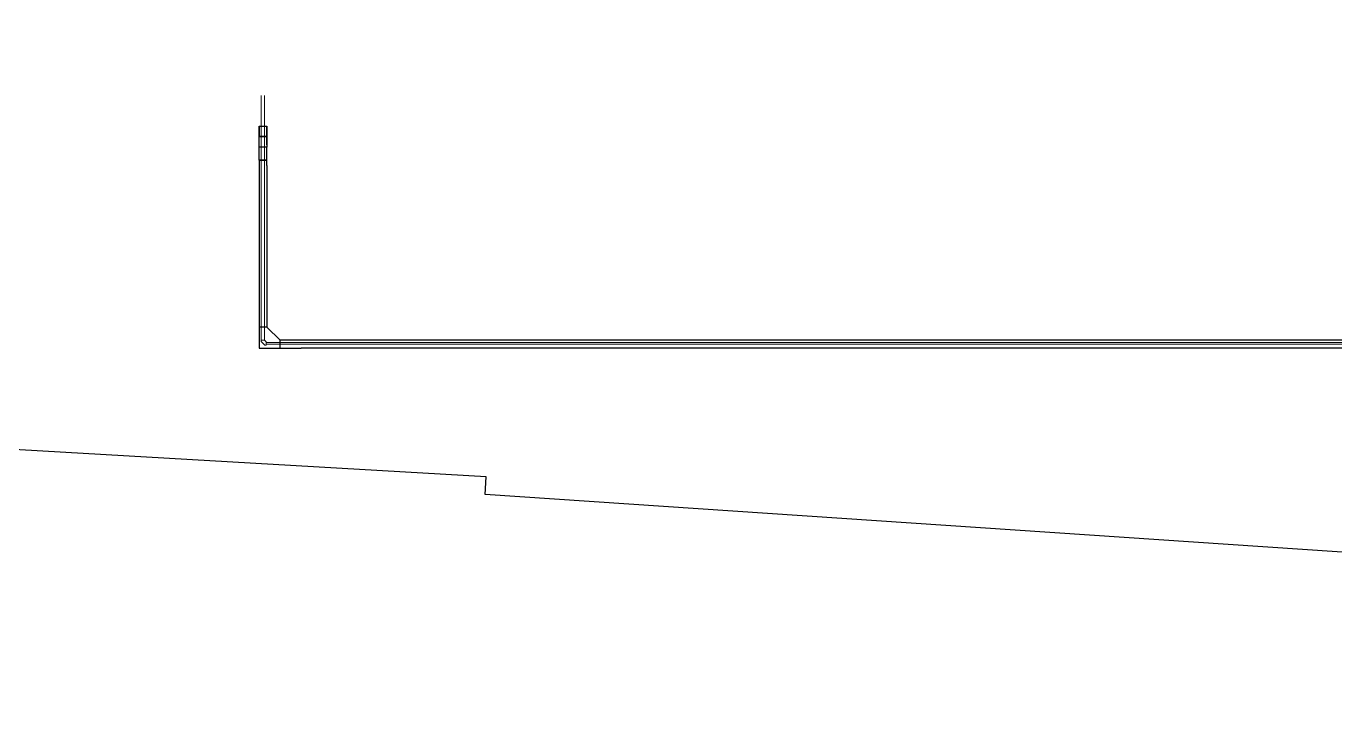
# Model space of a CAD drawing. Header units: inches. Extents: x -1128 to 651, y 96 to 845.
# Drawn here: x -978.31 to -955.84, y 668.26 to 680.16 of the extents above; entities that cross this region are included whole.
import ezdxf

# ---------------------------------------------------------------- set-up
doc = ezdxf.new("R2010")
doc.units = ezdxf.units.IN
doc.header["$MEASUREMENT"] = 0
doc.layers.add('150X100mm', color=5, linetype='Continuous')
doc.layers.add('Background Stuff', color=253, linetype='Continuous')
doc.layers.add('Cables', color=7, linetype='Continuous', lineweight=0)

msp = doc.modelspace()

# ---------------------------------------------------------------- linework, layer by layer
at = {"layer": '150X100mm'}
for p, q in [((-974.315, 678.268), (-974.315, 678.449)), ((-974.315, 678.268), (-974.315, 678.449)), ((-974.315, 678.125), (-974.315, 678.449)), ((-974.315, 678.449), (-974.315, 678.268)), ((-974.315, 678.268), (-974.315, 678.449)), ((-974.315, 678.268), (-974.315, 678.449)), ((-974.315, 678.449), (-974.18, 678.449)), ((-974.18, 678.449), (-974.18, 678.268)), ((-974.18, 678.449), (-974.18, 678.268)), ((-974.18, 678.125), (-974.18, 678.449)), ((-974.18, 678.449), (-974.18, 678.268)), ((-974.18, 678.449), (-974.18, 678.268)), ((-974.18, 678.449), (-974.18, 678.268)), ((-974.18, 678.268), (-974.315, 678.268)), ((-974.18, 678.268), (-974.315, 678.268)), ((-974.315, 678.087), (-974.315, 678.268)), ((-974.315, 678.268), (-974.18, 678.268)), ((-974.18, 678.268), (-974.315, 678.268)), ((-974.18, 678.268), (-974.315, 678.268)), ((-974.18, 678.268), (-974.18, 678.087)), ((-974.18, 678.087), (-974.315, 678.087)), ((-974.315, 677.862), (-974.315, 678.087)), ((-974.315, 677.862), (-974.315, 678.087)), ((-974.18, 677.862), (-974.18, 678.087)), ((-974.18, 677.862), (-974.18, 678.087)), ((-974.18, 678.087), (-974.18, 678.087)), ((-974.18, 677.862), (-974.315, 677.862)), ((-974.315, 677.862), (-974.18, 677.862)), ((-974.18, 677.862), (-974.315, 677.862)), ((-974.315, 677.862), (-974.315, 675.356)), ((-974.18, 677.771), (-974.18, 677.862)), ((-974.18, 677.771), (-974.18, 677.862)), ((-974.18, 677.771), (-974.18, 677.771)), ((-974.18, 677.771), (-974.18, 677.771)), ((-974.18, 677.771), (-974.18, 674.995)), ((-974.315, 675.356), (-974.315, 674.633)), ((-974.18, 674.995), (-974.315, 674.996)), ((-973.953, 674.769), (-974.18, 674.995)), ((-916.262, 674.769), (-973.953, 674.769)), ((-916.262, 674.769), (-973.953, 674.769)), ((-973.953, 674.633), (-973.953, 674.769)), ((-974.315, 674.633), (-973.592, 674.633)), ((-916.262, 674.633), (-973.592, 674.633))]:
    msp.add_line(p, q, dxfattribs=at)
at = {"layer": 'Background Stuff', "ltscale": 200}
msp.add_lwpolyline([(-913.176, 668.265), (-970.428, 672.119), (-970.416, 672.425), (-1066.033, 677.958), (-1107.665, 680.475), (-1099.4, 713.29), (-1094.57, 732.167), (-1094.213, 733.133), (-1093.815, 733.791), (-1093.318, 734.252), (-1093.088, 734.384), (-1088.696, 736.954), (-1081.839, 739.464), (-1082.048, 739.862), (-1077.724, 741.419)], dxfattribs=at)
at = {"layer": 'Cables', "color": 0}
for p, q in [((-974.221, 674.77), (-974.278, 674.77)), ((-974.193, 674.731), (-916.027, 674.731)), ((-916.027, 674.704), (-974.193, 674.704))]:
    msp.add_line(p, q, dxfattribs=at)
for points in [[(-974.278, 678.976), (-974.278, 674.77)], [(-974.221, 678.976), (-974.221, 674.77)], [(-974.193, 674.741), (-974.221, 674.77), (-974.193, 674.741), (-974.193, 674.685)]]:
    msp.add_lwpolyline(points, dxfattribs=at)
msp.add_lwpolyline([(-974.278, 674.77), (-974.278, 674.746), (-974.217, 674.685), (-974.193, 674.685), (-974.217, 674.685), (-974.278, 674.746)], close=True, dxfattribs=at)

doc.saveas('drawing.dxf')
